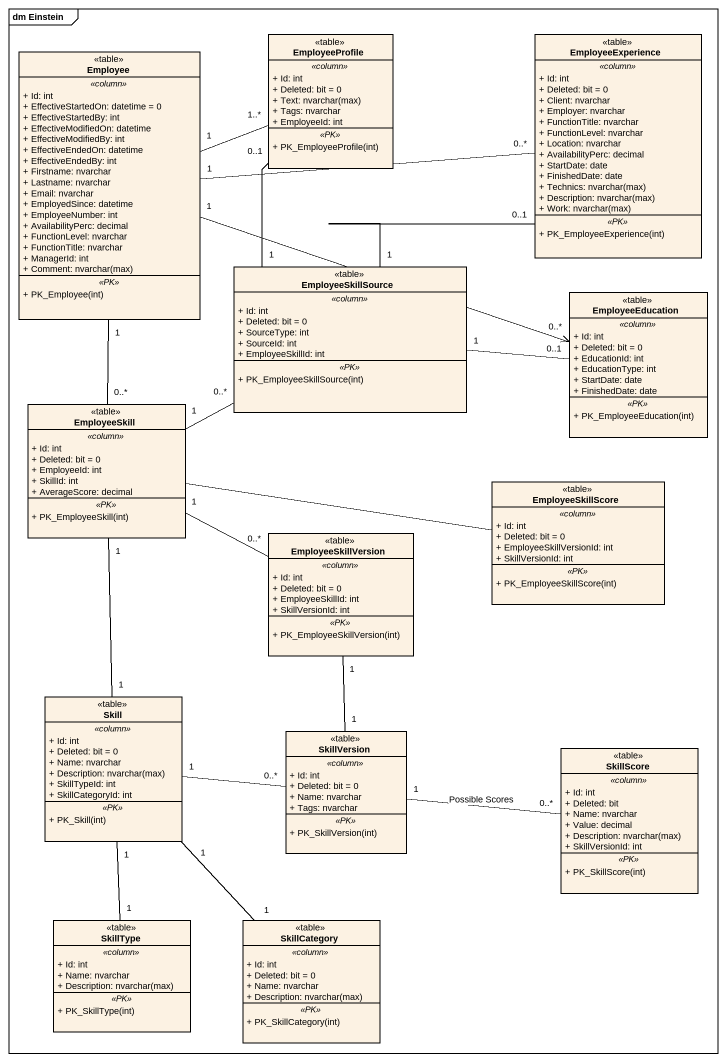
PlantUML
@startuml
mainframe dm Einstein
hide circle
hide empty members
skinparam classAttributeIconSize 0
class EmployeeProfile <<table>> {
  .. <<column>> ..
  + Id: int
  + Deleted: bit = 0
  {field} + Text: nvarchar(max)
  + Tags: nvarchar
  + EmployeeId: int
  .. <<PK>> ..
  + PK_EmployeeProfile(int)
}
class EmployeeExperience <<table>> {
  .. <<column>> ..
  + Id: int
  + Deleted: bit = 0
  + Client: nvarchar
  + Employer: nvarchar
  + FunctionTitle: nvarchar
  + FunctionLevel: nvarchar
  + Location: nvarchar
  + AvailabilityPerc: decimal
  + StartDate: date
  + FinishedDate: date
  {field} + Technics: nvarchar(max)
  {field} + Description: nvarchar(max)
  {field} + Work: nvarchar(max)
  .. <<PK>> ..
  + PK_EmployeeExperience(int)
}
class Employee <<table>> {
  .. <<column>> ..
  + Id: int
  + EffectiveStartedOn: datetime = 0
  + EffectiveStartedBy: int
  + EffectiveModifiedOn: datetime
  + EffectiveModifiedBy: int
  + EffectiveEndedOn: datetime
  + EffectiveEndedBy: int
  + Firstname: nvarchar
  + Lastname: nvarchar
  + Email: nvarchar
  + EmployedSince: datetime
  + EmployeeNumber: int
  + AvailabilityPerc: decimal
  + FunctionLevel: nvarchar
  + FunctionTitle: nvarchar
  + ManagerId: int
  {field} + Comment: nvarchar(max)
  .. <<PK>> ..
  + PK_Employee(int)
}
class EmployeeSkillSource <<table>> {
  .. <<column>> ..
  + Id: int
  + Deleted: bit = 0
  + SourceType: int
  + SourceId: int
  + EmployeeSkillId: int
  .. <<PK>> ..
  + PK_EmployeeSkillSource(int)
}
class EmployeeEducation <<table>> {
  .. <<column>> ..
  + Id: int
  + Deleted: bit = 0
  + EducationId: int
  + EducationType: int
  + StartDate: date
  + FinishedDate: date
  .. <<PK>> ..
  + PK_EmployeeEducation(int)
}
class EmployeeSkill <<table>> {
  .. <<column>> ..
  + Id: int
  + Deleted: bit = 0
  + EmployeeId: int
  + SkillId: int
  + AverageScore: decimal
  .. <<PK>> ..
  + PK_EmployeeSkill(int)
}
class EmployeeSkillScore <<table>> {
  .. <<column>> ..
  + Id: int
  + Deleted: bit = 0
  + EmployeeSkillVersionId: int
  + SkillVersionId: int
  .. <<PK>> ..
  + PK_EmployeeSkillScore(int)
}
class EmployeeSkillVersion <<table>> {
  .. <<column>> ..
  + Id: int
  + Deleted: bit = 0
  + EmployeeSkillId: int
  + SkillVersionId: int
  .. <<PK>> ..
  + PK_EmployeeSkillVersion(int)
}
class Skill <<table>> {
  .. <<column>> ..
  + Id: int
  + Deleted: bit = 0
  + Name: nvarchar
  {field} + Description: nvarchar(max)
  + SkillTypeId: int
  + SkillCategoryId: int
  .. <<PK>> ..
  + PK_Skill(int)
}
class SkillVersion <<table>> {
  .. <<column>> ..
  + Id: int
  + Deleted: bit = 0
  + Name: nvarchar
  + Tags: nvarchar
  .. <<PK>> ..
  + PK_SkillVersion(int)
}
class SkillScore <<table>> {
  .. <<column>> ..
  + Id: int
  + Deleted: bit
  + Name: nvarchar
  + Value: decimal
  {field} + Description: nvarchar(max)
  + SkillVersionId: int
  .. <<PK>> ..
  + PK_SkillScore(int)
}
class SkillType <<table>> {
  .. <<column>> ..
  + Id: int
  + Name: nvarchar
  {field} + Description: nvarchar(max)
  .. <<PK>> ..
  + PK_SkillType(int)
}
class SkillCategory <<table>> {
  .. <<column>> ..
  + Id: int
  + Deleted: bit = 0
  + Name: nvarchar
  {field} + Description: nvarchar(max)
  .. <<PK>> ..
  + PK_SkillCategory(int)
}
Employee "1" -right- "1..*" EmployeeProfile
Employee "1" -right- "0..*" EmployeeExperience
Employee "1" -right-> "0..*" EmployeeEducation
Employee "1" -- "0..*" EmployeeSkill
EmployeeSkillSource "1" -up- "0..1" EmployeeProfile
EmployeeSkillSource "1" -up- "0..1" EmployeeExperience
EmployeeSkillSource "1" -right- "0..1" EmployeeEducation
EmployeeSkill "1" -right- "0..*" EmployeeSkillSource
EmployeeSkill -right- EmployeeSkillScore
EmployeeSkill "1" -right- "0..*" EmployeeSkillVersion
EmployeeSkill "1" -- "1" Skill
EmployeeSkillVersion "1" -- "1" SkillVersion
Skill "1" -right- "0..*" SkillVersion
Skill "1" -- "1" SkillType
Skill "1" -- "1" SkillCategory
SkillVersion "1" -right- "0..*" SkillScore : Possible Scores
@enduml
